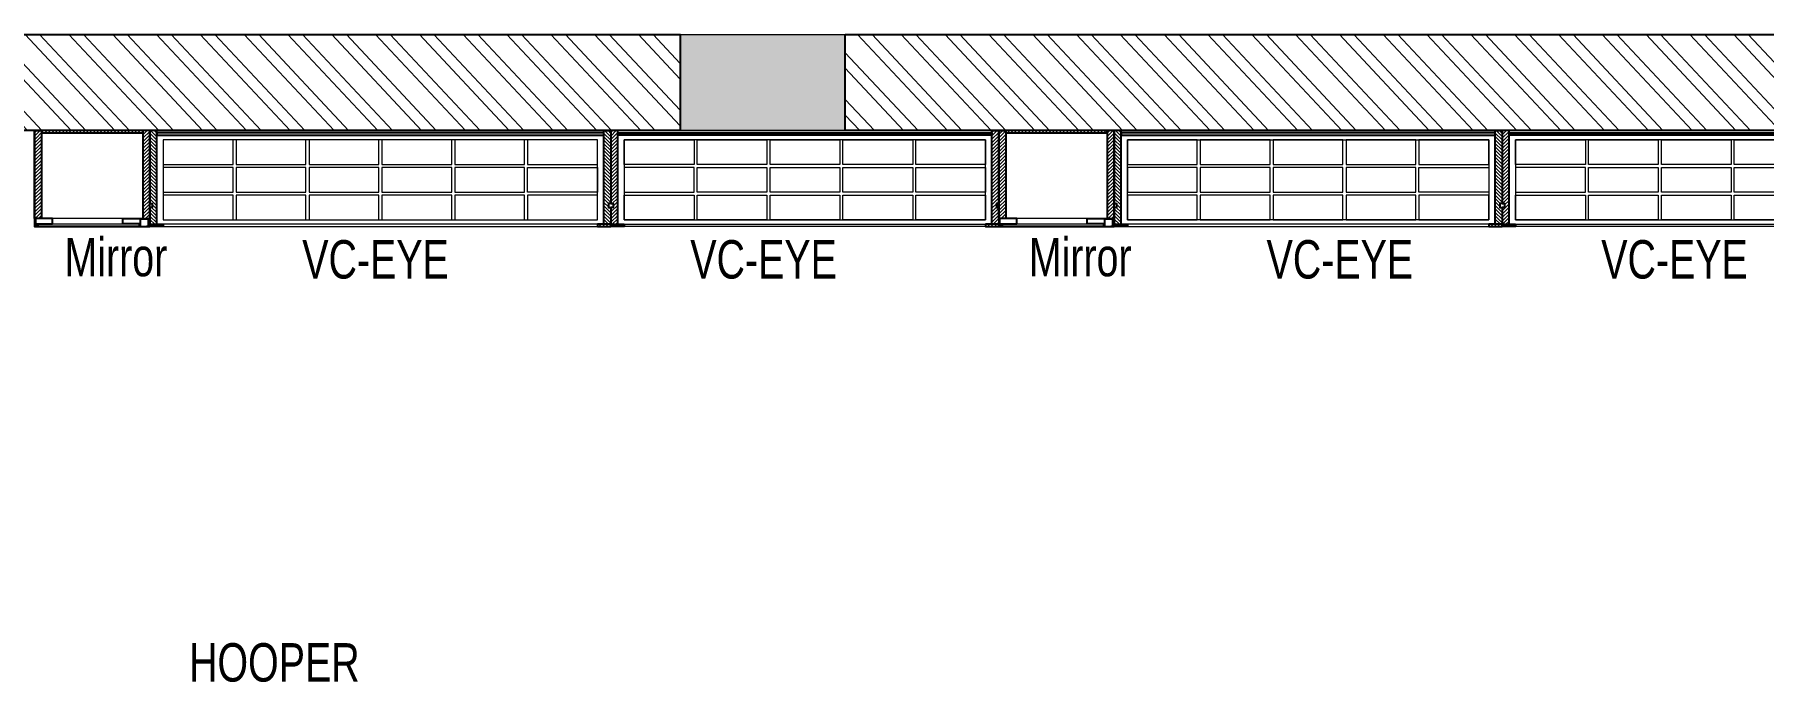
# Model space of a CAD drawing. Header units: feet. Extents: x 3559185 to 3582052, y -5471326 to -5463636.
# Drawn here: x 3564262 to 3568762, y -5465343 to -5463656 of the extents above; entities that cross this region are included whole.
import ezdxf

# ---------------------------------------------------------------- set-up
doc = ezdxf.new("R2010")
doc.units = ezdxf.units.FT
doc.header["$LTSCALE"] = 33
doc.header["$MEASUREMENT"] = 0
doc.layers.add('A-WALL', color=1, linetype='Continuous')
for name, color, linetype, lineweight in [('Column', 243, 'Continuous', 9), ('LENS_DIMENSION', 193, 'Continuous', 0), ('LENS_TEXT', 31, 'Continuous', 5), ('LK-FF&E WALL', 1, 'Continuous', 9), ('LN-ELEVATION-1', 81, 'Continuous', 25), ('LN-ELEVATION-2', 103, 'Continuous', 20), ('LN-ELEVATION-3', 125, 'Continuous', 18), ('LN-ELEVATION-4', 145, 'Continuous', 13), ('LN-HATCH', 251, 'Continuous', 0), ('PLANO-TXT', 252, 'Continuous', 5)]:
    doc.layers.add(name, color=color, linetype=linetype, lineweight=lineweight)
doc.styles.add('LK TXT', font='GILC____.TTF', dxfattribs={"height": 100})
pattern_1 = [(45, (7858054.083674966, 3504049.203216764), (-4.490128060534575, 4.490128060534575), [])]
pattern_2 = [(45, (7858558.917008298, 3503823.203216763), (-4.490128060534575, 4.490128060534575), [])]

# ---------------------------------------------------------------- blocks, each defined once
blk = doc.blocks.new('A$C12d2271f')
at = {"layer": 'Column'}
h = blk.add_hatch(color=8, dxfattribs=at)
h.dxf.hatch_style = 1
h.paths.add_polyline_path([(-12700, 4050), (-12700, 3600), (-12400, 3600), (-12400, 4050)])
h.paths.add_polyline_path([(-12870, 7650), (-12870, 7400), (-12440, 7400), (-12440, 7650)])
h.paths.add_polyline_path([(-12870, 280), (-12870, 0), (-12440, 0), (-12440, 280)])
h.paths.add_polyline_path([(-15950, 4050), (-15950, 3600), (-15650, 3600), (-15650, 4050)])
h.paths.add_polyline_path([(-16110, 280), (-16110, 0), (-15680, 0), (-15680, 280)])
h.paths.add_polyline_path([(-19100, 280), (-19100, 0), (-18670, 0), (-18670, 280)])
h.paths.add_polyline_path([(-19100, 7650), (-19100, 7400), (-18670, 7400), (-18670, 7650)])
h.paths.add_polyline_path([(-16110, 7650), (-16110, 7400), (-15680, 7400), (-15680, 7650)])
h.paths.add_polyline_path([(-21990, 7650), (-21990, 7200), (-21690, 7200), (-21690, 7650)])
h.paths.add_polyline_path([(-21990, 4050), (-21990, 3600), (-21690, 3600), (-21690, 4050)])
h.paths.add_polyline_path([(-21990, 450), (-21990, 0), (-21690, 0), (-21690, 450)])
at = {"layer": 'LN-HATCH'}
h = blk.add_hatch(dxfattribs=at)
h.set_pattern_fill('ANSI32', color=256, scale=222, angle=268.11)
h.set_pattern_definition([(313.11, (-2978852.49189556, 5467675.416076408), (60.77608072651566, 56.89314995255627), []), (313.11, (-2978853.786205816, 5467636.192999581), (60.77608072651566, 56.89314995255627), [])])
h.paths.add_polyline_path([(-8740, 3960), (-12400, 3960), (-12400, 3685), (-8740, 3685)])
h.paths.add_polyline_path([(-12500, 3600), (-12700, 3600), (-12700, 280), (-12500, 280)])
h.paths.add_polyline_path([(-8640, 280), (-8440, 280), (-8440, 3600), (-8640, 3600)])
h.paths.add_polyline_path([(-5215, 280), (-5415, 280), (-5415, 3600), (-5215, 3600)])
h.paths.add_polyline_path([(-5215, 4050), (-5415, 4050), (-5415, 7400), (-5215, 7400)])
h.paths.add_polyline_path([(-8380, 7650), (-5575, 7650), (-5575, 7400), (-8380, 7400)])
h.paths.add_polyline_path([(-12440, 7650), (-8810, 7650), (-8810, 7400), (-12440, 7400)])
h.paths.add_polyline_path([(-15680, 7650), (-12870, 7650), (-12870, 7400), (-15680, 7400)])
h.paths.add_polyline_path([(-18670, 7650), (-16110, 7650), (-16110, 7400), (-18670, 7400)])
h.paths.add_polyline_path([(-21690, 7650), (-19100, 7650), (-19100, 7400), (-21690, 7400)])
h.paths.add_polyline_path([(-5145, 7650), (-2375, 7650), (-2375, 7400), (-5145, 7400)])
h.paths.add_polyline_path([(-1945, 7650), (-1115, 7650), (-1115, 7400), (-1945, 7400)])
h.paths.add_polyline_path([(-1945, 7400), (-2195, 7400), (-2195, 5230), (-1945, 5230), (-1945, 5380), (-250, 5380), (-250, 5630), (-1945, 5630)])
h.paths.add_polyline_path([(-250, 7400), (0, 7400), (0, 280), (-250, 280)])
h.paths.add_polyline_path([(-370, 7650), (-465, 7650), (-465, 7400), (-370, 7400)])
at = {"layer": 'A-WALL'}
for points in [[(-18670, 7650), (-16110, 7650), (-16110, 7400), (-18670, 7400)], [(-15680, 7650), (-12870, 7650), (-12870, 7400), (-15680, 7400)]]:
    blk.add_lwpolyline(points, close=True, dxfattribs=at)
at = {"layer": 'Column'}
blk.add_lwpolyline([(-15680, 7650), (-15680, 7400), (-16110, 7400), (-16110, 7650)], close=True, dxfattribs=at)
blk = doc.blocks.new('VC HD 1200')
at = {"layer": 'LN-HATCH', "ltscale": 0.5}
h = blk.add_hatch(dxfattribs=at)
h.set_pattern_fill('ANSI31', color=256, scale=2)
h.set_pattern_definition([(45, (3760859.752907088, 1795248.935917533), (-4.490128060534575, 4.490128060534575), [])])
h.paths.add_polyline_path([(-1200, 250), (-1200, 60), (-1194, 60), (-1194, 50), (-1200, 50), (-1200, 6), (-1182, 6), (-1182, 250)])
h = blk.add_hatch(dxfattribs=at)
h.set_pattern_fill('ANSI31', color=256, scale=2)
h.set_pattern_definition(pattern_1)
h.paths.add_polyline_path([(0, 250), (0, 60), (-6, 60), (-6, 50), (0, 50), (0, 6), (-18, 6), (-18, 250)])
h = blk.add_hatch(dxfattribs=at)
h.set_pattern_fill('ANSI31', color=256, scale=2)
h.set_pattern_definition([(45, (7858047.083674965, 3504049.203216764), (-4.490128060534575, 4.490128060534575), [])])
h.paths.add_polyline_path([(-1165, 6), (-1165, 0), (-1200, 0), (-1200, 6)])
h = blk.add_hatch(dxfattribs=at)
h.set_pattern_fill('ANSI31', color=256, scale=2)
h.set_pattern_definition(pattern_1)
h.paths.add_polyline_path([(-28, 6), (-28, 0), (0, 0), (0, 6)])
at = {"layer": 'LN-ELEVATION-1', "ltscale": 0.5}
for points in [[(-1200, 250), (-1200, 60), (-1194, 60), (-1194, 50), (-1200, 50), (-1200, 6), (-1182, 6), (-1182, 250)], [(-18, 238), (-1182, 238), (-1182, 244), (-18, 244)], [(0, 250), (0, 60), (-6, 60), (-6, 50), (0, 50), (0, 6), (-18, 6), (-18, 250)], [(-1165, 6), (-1165, 0), (-1200, 0), (-1200, 6)], [(-35, 6), (-35, 0), (0, 0), (0, 6)]]:
    blk.add_lwpolyline(points, close=True, dxfattribs=at)
at = {"layer": 'LN-ELEVATION-3', "ltscale": 0.5}
for p, q in [((-1182, 250), (-18, 250)), ((-1165, 6), (-35, 6)), ((-35, 0), (-1165, 0))]:
    blk.add_line(p, q, dxfattribs=at)
for points in [[(-1165.000000000465, 226), (-35, 226), (-35, 18), (-1165.000000000465, 18)], [(-1165.000000000465, 226), (-983.3333333334886, 226), (-983.3333333334886, 162), (-1165.000000000465, 162)], [(-975.3333333334886, 226), (-793.6666666665112, 226), (-793.6666666665112, 162), (-975.3333333334886, 162)], [(-785.6666666665112, 226), (-603.9999999995342, 226), (-603.9999999995342, 162), (-785.6666666665112, 162)], [(-595.9999999995342, 226), (-414.3333333325572, 226), (-414.3333333325572, 162), (-595.9999999995342, 162)], [(-406.3333333325572, 226), (-224.6666666655801, 226), (-224.6666666655801, 162), (-406.3333333325572, 162)], [(-216.6666666655801, 226), (-34.99999999860302, 226), (-34.99999999860302, 162), (-216.6666666655801, 162)], [(-1165.000000000465, 90), (-983.3333333334886, 90), (-983.3333333334886, 154), (-1165.000000000465, 154)], [(-975.3333333334886, 154), (-793.6666666665112, 154), (-793.6666666665112, 90), (-975.3333333334886, 90)], [(-785.6666666665112, 154), (-603.9999999995342, 154), (-603.9999999995342, 90), (-785.6666666665112, 90)], [(-595.9999999995342, 154), (-414.3333333325572, 154), (-414.3333333325572, 90), (-595.9999999995342, 90)], [(-406.3333333325572, 154), (-224.6666666655801, 154), (-224.6666666655801, 90), (-406.3333333325572, 90)], [(-216.6666666655801, 154), (-34.99999999860302, 154), (-34.99999999860302, 90), (-216.6666666655801, 90)], [(-1165.000000000465, 82), (-983.3333333334886, 82), (-983.3333333334886, 18), (-1165.000000000465, 18)], [(-975.3333333334886, 82), (-793.6666666665112, 82), (-793.6666666665112, 18), (-975.3333333334886, 18)], [(-785.6666666665112, 82), (-603.9999999995342, 82), (-603.9999999995342, 18), (-785.6666666665112, 18)], [(-595.9999999995342, 82), (-414.3333333325572, 82), (-414.3333333325572, 18), (-595.9999999995342, 18)], [(-406.3333333325572, 82), (-224.6666666655801, 82), (-224.6666666655801, 18), (-406.3333333325572, 18)], [(-216.6666666655801, 82), (-34.99999999860302, 82), (-34.99999999860302, 18), (-216.6666666655801, 18)]]:
    blk.add_lwpolyline(points, close=True, dxfattribs=at)
blk = doc.blocks.new('MIRROR')
at = {"layer": 'LN-HATCH', "ltscale": 0.5}
h = blk.add_hatch(dxfattribs=at)
h.set_pattern_fill('ANSI31', color=256, scale=2)
h.set_pattern_definition([(45, (4060433.741624544, 1708720.786904081), (-4.490128060534575, 4.490128060534575), [])])
h.paths.add_polyline_path([(212.944788963403, 101.3407590774622), (230.944788963403, 101.3407590774622), (230.944788963403, -127.6592409225377), (212.944788963403, -127.6592409225377)])
h.paths.add_polyline_path([(230.944788963403, 95.34075907746227), (494.9447889634027, 95.34075907746227), (494.9447889634027, 101.3407590774622), (230.944788963403, 101.3407590774622)])
h.paths.add_polyline_path([(512.9447889634027, 101.3407590774622), (494.9447889634027, 101.3407590774622), (494.9447889634027, -127.6592409225377), (512.9447889634027, -127.6592409225377)])
at = {"layer": 'Defpoints'}
blk.add_lwpolyline([(512.9447889634027, 101.3407590774622), (212.944788963403, 101.3407590774622), (212.944788963403, -148.6592409225377), (512.9447889634027, -148.6592409225377)], close=True, dxfattribs=at)
at = {"layer": 'LN-ELEVATION-1'}
for points in [[(212.944788963403, 101.3407590774622), (230.944788963403, 101.3407590774622), (230.944788963403, -127.6592409225377), (212.944788963403, -127.6592409225377)], [(230.944788963403, 95.34075907746227), (494.9447889634027, 95.34075907746227), (494.9447889634027, 101.3407590774622), (230.944788963403, 101.3407590774622)], [(512.9447889634027, 101.3407590774622), (494.9447889634027, 101.3407590774622), (494.9447889634027, -127.6592409225377), (512.9447889634027, -127.6592409225377)], [(259.944788963403, -141.6592409225377), (259.944788963403, -127.6592409225377), (214.944788963403, -127.6592409225377), (214.944788963403, -148.6592409225377), (223.944788963403, -148.6592409225377), (223.944788963403, -147.1592409225377), (216.444788963403, -147.1592409225377), (216.444788963403, -141.6592409225377)], [(442.944788963403, -141.6592409225377), (442.944788963403, -127.6592409225377), (487.9447889634028, -127.6592409225377), (487.9447889634028, -148.6592409225377), (478.9447889634026, -148.6592409225377), (478.9447889634026, -147.1592409225377), (486.4447889634027, -147.1592409225377), (486.4447889634027, -141.6592409225377)], [(504.944788963403, -148.6592409225377), (504.944788963403, -147.1592409225377), (509.444788963403, -147.1592409225377), (509.444788963403, -129.1592409225377), (487.9447889634028, -129.1592409225377), (487.9447889634028, -127.6592409225377), (510.9447889634028, -127.6592409225377), (510.9447889634028, -148.6592409225377)]]:
    blk.add_lwpolyline(points, close=True, dxfattribs=at)
at = {"layer": 'LN-ELEVATION-2'}
blk.add_lwpolyline([(259.944788963403, -141.6592409225377), (442.944788963403, -141.6592409225377), (442.944788963403, -127.6592409225377), (259.944788963403, -127.6592409225377)], close=True, dxfattribs=at)
at = {"layer": 'LN-ELEVATION-2', "color": 4, "lineweight": 0}
blk.add_lwpolyline([(216.444788963403, -141.6592409225377), (486.4447889634027, -141.6592409225377), (486.4447889634027, -147.1592409225377), (216.444788963403, -147.1592409225377)], close=True, dxfattribs=at)
at = {"layer": 'LN-ELEVATION-4', "ltscale": 0.5}
blk.add_line((478.9447889634026, -148.6592409225377), (223.944788963403, -148.6592409225377), dxfattribs=at)
blk = doc.blocks.new('VC HD 1010')
at = {"layer": 'LN-HATCH', "ltscale": 0.5}
h = blk.add_hatch(dxfattribs=at)
h.set_pattern_fill('ANSI31', color=256, scale=2)
h.set_pattern_definition([(45, (3761554.586240421, 1795022.935917533), (-4.490128060534575, 4.490128060534575), [])])
h.paths.add_polyline_path([(-505.166666666977, 24), (-505.166666666977, -166), (-499.1666666669771, -166), (-499.1666666669771, -176), (-505.166666666977, -176), (-505.166666666977, -220), (-487.1666666669772, -220), (-487.1666666669772, 24)])
h = blk.add_hatch(dxfattribs=at)
h.set_pattern_fill('ANSI31', color=256, scale=2)
h.set_pattern_definition(pattern_2)
h.paths.add_polyline_path([(504.8333333330228, 24), (504.8333333330228, -166), (498.8333333330228, -166), (498.8333333330228, -176), (504.8333333330228, -176), (504.8333333330228, -220), (486.8333333330228, -220), (486.8333333330228, 24)])
h = blk.add_hatch(dxfattribs=at)
h.set_pattern_fill('ANSI31', color=256, scale=2)
h.set_pattern_definition([(45, (7858741.917008297, 3503823.203216763), (-4.490128060534575, 4.490128060534575), [])])
h.paths.add_polyline_path([(-470.1666666669772, -220), (-470.1666666669772, -226), (-505.166666666977, -226), (-505.166666666977, -220)])
h = blk.add_hatch(dxfattribs=at)
h.set_pattern_fill('ANSI31', color=256, scale=2)
h.set_pattern_definition(pattern_2)
h.paths.add_polyline_path([(476.8333333330228, -220), (476.8333333330228, -226), (511.8333333330228, -226), (511.8333333330228, -220)])
at = {"layer": 'LN-ELEVATION-1', "ltscale": 0.5}
for points in [[(-505.166666666977, 24), (-505.166666666977, -166), (-499.1666666669771, -166), (-499.1666666669771, -176), (-505.166666666977, -176), (-505.166666666977, -220), (-487.1666666669772, -220), (-487.1666666669772, 24)], [(486.8333333330228, 12), (-487.1666666669772, 12), (-487.1666666669772, 18), (486.8333333330228, 18)], [(504.8333333330228, 24), (504.8333333330228, -166), (498.8333333330228, -166), (498.8333333330228, -176), (504.8333333330228, -176), (504.8333333330228, -220), (486.8333333330228, -220), (486.8333333330228, 24)], [(-470.1666666669772, -220), (-470.1666666669772, -226), (-505.166666666977, -226), (-505.166666666977, -220)], [(469.8333333330228, -220), (469.8333333330228, -226), (504.8333333330228, -226), (504.8333333330228, -220)]]:
    blk.add_lwpolyline(points, close=True, dxfattribs=at)
at = {"layer": 'LN-ELEVATION-2', "ltscale": 0.5}
blk.add_lwpolyline([(470.1666666674428, 0), (-470.1666666674428, 0), (-470.1666666674428, -208), (470.1666666674428, -208)], close=True, dxfattribs=at)
at = {"layer": 'LN-ELEVATION-3', "ltscale": 0.5}
for p, q in [((-487.1666666669772, 24), (486.8333333330228, 24)), ((-470.1666666669772, -220), (469.8333333330228, -220)), ((469.8333333330228, -226), (-470.1666666669772, -226))]:
    blk.add_line(p, q, dxfattribs=at)
for points in [[(-470.1666666674428, 0), (-288.5000000004657, 0), (-288.5000000004657, -64), (-470.1666666674428, -64)], [(-280.5000000004657, 0), (-98.83333333348855, 0), (-98.83333333348855, -64), (-280.5000000004657, -64)], [(-90.83333333348855, 0), (90.83333333348855, 0), (90.83333333348855, -64), (-90.83333333348855, -64)], [(98.83333333348855, 0), (280.5000000004657, 0), (280.5000000004657, -64), (98.83333333348855, -64)], [(288.5000000004657, 0), (470.1666666674428, 0), (470.1666666674428, -64), (288.5000000004657, -64)], [(-470.1666666674428, -136), (-288.5000000004657, -136), (-288.5000000004657, -72), (-470.1666666674428, -72)], [(-280.5000000004657, -72), (-98.83333333348855, -72), (-98.83333333348855, -136), (-280.5000000004657, -136)], [(-90.83333333348855, -72), (90.83333333348855, -72), (90.83333333348855, -136), (-90.83333333348855, -136)], [(98.83333333348855, -72), (280.5000000004657, -72), (280.5000000004657, -136), (98.83333333348855, -136)], [(288.5000000004657, -72), (470.1666666674428, -72), (470.1666666674428, -136), (288.5000000004657, -136)], [(-470.1666666674428, -144), (-288.5000000004657, -144), (-288.5000000004657, -208), (-470.1666666674428, -208)], [(-280.5000000004657, -144), (-98.83333333348855, -144), (-98.83333333348855, -208), (-280.5000000004657, -208)], [(-90.83333333348855, -144), (90.83333333348855, -144), (90.83333333348855, -208), (-90.83333333348855, -208)], [(98.83333333348855, -144), (280.5000000004657, -144), (280.5000000004657, -208), (98.83333333348855, -208)], [(288.5000000004657, -144), (470.1666666674428, -144), (470.1666666674428, -208), (288.5000000004657, -208)]]:
    blk.add_lwpolyline(points, close=True, dxfattribs=at)

msp = doc.modelspace()

# ---------------------------------------------------------------- block references
at = {"layer": 'LENS_DIMENSION'}
msp.add_blockref('A$C12d2271f', (3582052.353251413, -5471306.132633928), dxfattribs=at)
at = {"layer": 'LK-FF&E WALL'}
for name, p in [('MIRROR', (3564049.408462449, -5464007.473393005)), ('VC HD 1010', (3566267.519918079, -5463930.132633928)), ('MIRROR', (3566559.408462449, -5464007.473393005)), ('VC HD 1010', (3568587.51991808, -5463930.132633928))]:
    msp.add_blockref(name, p, dxfattribs=at)
at = {"layer": 'LK-FF&E WALL', "xscale": -1}
for name, p in [('VC HD 1200', (3564562.353251413, -5464156.13263392)), ('VC HD 1010', (3567577.186584746, -5463930.132633928))]:
    msp.add_blockref(name, p, dxfattribs=at)

# ---------------------------------------------------------------- texts
at = {"layer": 'LENS_TEXT', "linetype": 'Continuous', "ltscale": 3, "char_height": 100, "width": 324.4738372093023, "attachment_point": 5, "style": 'LK TXT'}
for insert in [(3564473.938342653, -5464236.126039915), (3566983.938342653, -5464236.126039915)]:
    msp.add_mtext('{\\C7;Mirror}', dxfattribs=dict(at, insert=insert))
at = {"layer": 'PLANO-TXT', "linetype": 'Continuous', "ltscale": 3, "char_height": 100, "width": 244.6773255813953, "attachment_point": 5, "style": 'LK TXT'}
for s, insert in [('VC-EYE', (3565149.847474199, -5464242.012343812)), ('VC-EYE', (3566159.847474199, -5464242.012343812)), ('VC-EYE', (3567659.847474199, -5464242.012343812)), ('VC-EYE', (3568530.987074361, -5464242.012343812)), ('HOOPER', (3564886.401149254, -5465291.268250366))]:
    msp.add_mtext(s, dxfattribs=dict(at, insert=insert))

doc.saveas('drawing.dxf')
